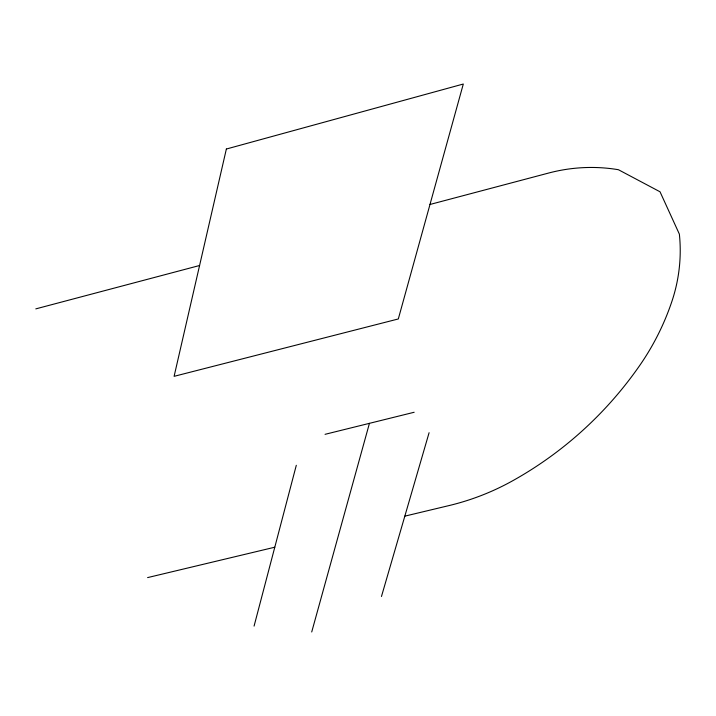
<?xml version="1.0" encoding="UTF-8"?>
<svg xmlns="http://www.w3.org/2000/svg" width="716" height="716" viewBox="0 0 716 716"><rect width="100%" height="100%" fill="white"/><g stroke="black" fill="none" stroke-linecap="round" stroke-linejoin="round"><path stroke-width="1.07" d="M254.073 626.106L296.299 465.302M311.72 631.977L369.438 423.335M381.467 596.482L429.09 432.706M35.8 308.882L199.585 265.502M429.985 204.472L548.68 173.03A161.44 154.37 -25.2 0 1 618.418 169.719L660.027 191.79L679.368 234.132A162.908 158.8 -31.5 0 1 671.868 301.481A253.894 252.336 -31.2 0 1 639.576 365.679A394.194 385.485 68.6 0 1 512.88 480.651A250.734 247.897 12.2 0 1 448.816 505.63L404.826 516.147M325.055 434.326L414.161 412.264M147.603 577.597L274.792 547.212M226.363 149.026L174.104 376.33L398.311 318.96L463.306 84.023L226.363 149.026"/></g></svg>
